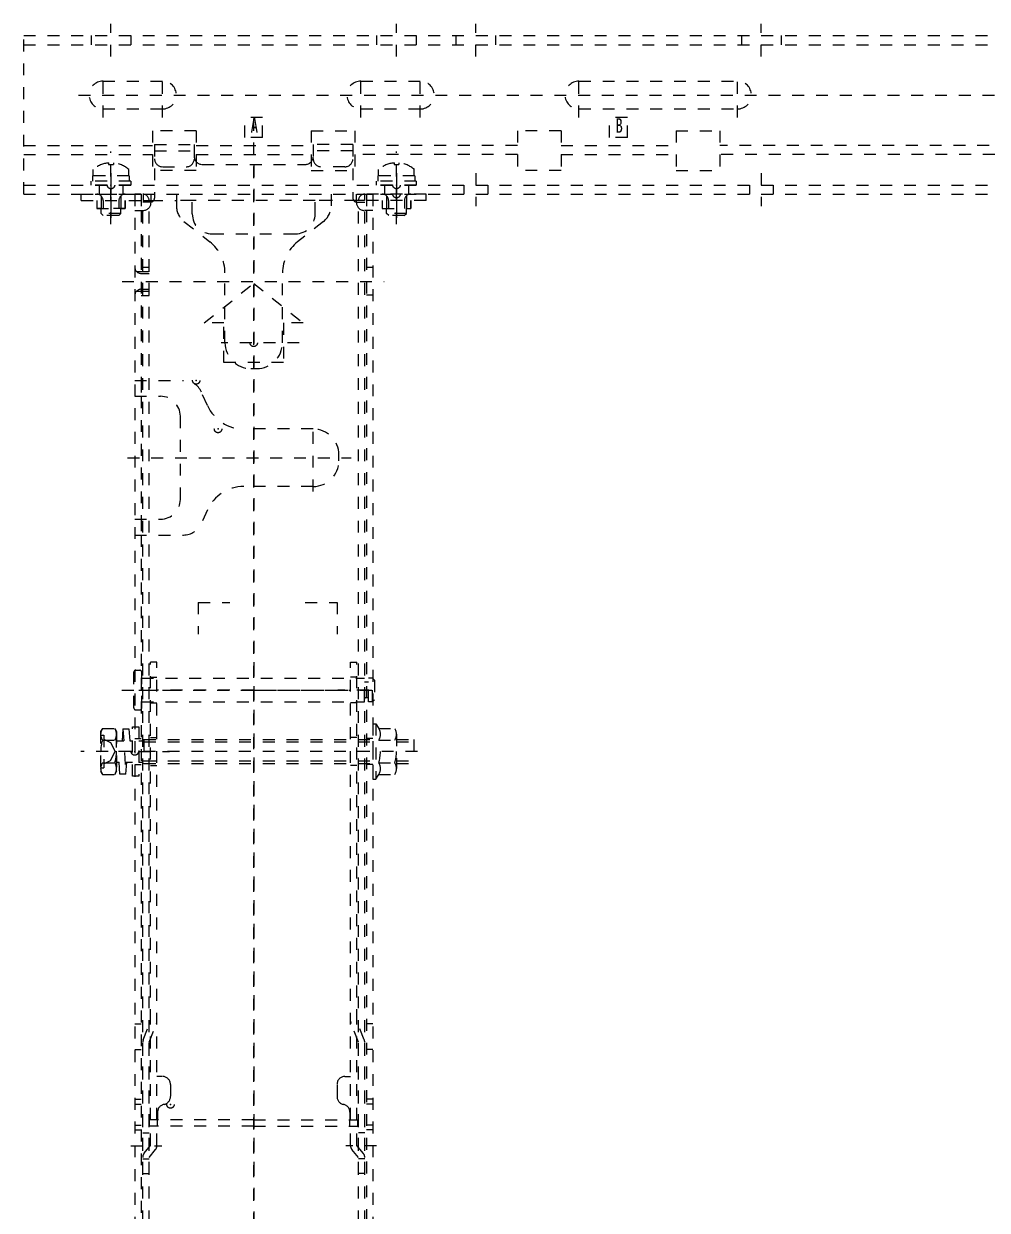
# Model space of a CAD drawing. Units: millimetres, scale not verified. Extents: x -63 to 62, y -56 to 57.
# Drawn here: x -36.4 to -28.3, y 14.33 to 24.31 of the extents above; entities that cross this region are included whole.
import ezdxf
from ezdxf.enums import TextEntityAlignment as Align

# ---------------------------------------------------------------- set-up
doc = ezdxf.new("R2010")
doc.units = ezdxf.units.MM
doc.header["$LTSCALE"] = 0.125
doc.header["$PDMODE"] = 32
doc.header["$PDSIZE"] = 0.0625
doc.linetypes.add('USER5', pattern=[1.4, 0.7, -0.7])
doc.layers.add('0-5_GAIKEI', color=1, linetype='USER5', lineweight=18)
doc.styles.add('ＭＳ ゴシック', font='')
doc.styles.get('ＭＳ ゴシック').set_extended_font_data('MS Gothic')

msp = doc.modelspace()

# ---------------------------------------------------------------- linework, layer by layer
at = {"layer": '0-5_GAIKEI'}
for p, q in [((-35.6622, 24.0367), (-35.6622, 24.3133)), ((-33.2622, 24.0367), (-33.2622, 24.3133)), ((-32.5955, 24.0367), (-32.5955, 24.3133)), ((-30.1955, 24.0367), (-30.1955, 24.3133)), ((-36.3955, 22.88), (-36.3955, 24.2133)), ((-36.3955, 24.2133), (-9.7289, 24.2133)), ((-35.8289, 24.2133), (-35.8289, 24.1367)), ((-35.4955, 24.2133), (-35.4955, 24.1367)), ((-33.4289, 24.2133), (-33.4289, 24.1367)), ((-33.0955, 24.2133), (-33.0955, 24.1367)), ((-32.7622, 24.2133), (-32.7622, 24.1367)), ((-32.4289, 24.2133), (-32.4289, 24.1367)), ((-30.3622, 24.2133), (-30.3622, 24.1367)), ((-30.0289, 24.2133), (-30.0289, 24.1367)), ((-36.3955, 24.1367), (-9.7289, 24.1367)), ((-35.7289, 23.5243), (-35.7289, 23.8971)), ((-35.2289, 23.5243), (-35.2289, 23.8971)), ((-33.5622, 23.5243), (-33.5622, 23.8971)), ((-33.0622, 23.5243), (-33.0622, 23.8971)), ((-31.7289, 23.5243), (-31.7289, 23.8971)), ((-30.3955, 23.5243), (-30.3955, 23.8971)), ((-35.7289, 23.83), (-35.2289, 23.83)), ((-33.5622, 23.83), (-33.0622, 23.83)), ((-31.7289, 23.83), (-30.3955, 23.83)), ((-35.9351, 23.7133), (-10.14, 23.7133)), ((-35.7289, 23.5967), (-35.2289, 23.5967)), ((-33.5622, 23.5967), (-33.0622, 23.5967)), ((-31.7289, 23.5967), (-30.3955, 23.5967)), ((-34.4622, 6.4133), (-34.4622, 23.5161)), ((-31.3205, 23.5233), (-31.4705, 23.5233)), ((-31.4705, 23.3567), (-31.4705, 23.5233)), ((-31.3205, 23.3567), (-31.3205, 23.5233)), ((-34.9455, 23.4133), (-34.9455, 23.08)), ((-33.9789, 23.4133), (-33.6122, 23.4133)), ((-33.6122, 23.4133), (-33.6122, 23.08)), ((-31.8789, 23.4133), (-32.2455, 23.4133)), ((-32.2455, 23.4133), (-32.2455, 23.08)), ((-31.3205, 23.3567), (-31.4705, 23.3567)), ((-30.9122, 23.4133), (-30.9122, 23.08)), ((-36.3955, 23.29), (-35.3122, 23.29)), ((-35.2955, 23.2967), (-35.2955, 22.8467)), ((-34.9455, 23.29), (-33.9789, 23.29)), ((-33.6289, 23.2967), (-33.6289, 22.8467)), ((-32.2455, 23.29), (-33.6122, 23.29)), ((-31.8789, 23.29), (-30.9122, 23.29)), ((-23.2801, 23.29), (-30.5455, 23.29)), ((-36.3955, 23.2133), (-35.3122, 23.2133)), ((-35.6622, 22.6282), (-35.6622, 23.2391)), ((-35.2955, 23.2433), (-34.9622, 23.2433)), ((-34.9455, 23.2133), (-33.9789, 23.2133)), ((-33.6289, 23.2433), (-33.9622, 23.2433)), ((-32.2455, 23.2133), (-33.6122, 23.2133)), ((-33.2622, 22.6282), (-33.2622, 23.2391)), ((-31.8789, 23.2133), (-30.9122, 23.2133)), ((-23.232, 23.2133), (-30.5455, 23.2133)), ((-35.8122, 23.0333), (-35.8122, 23.0883)), ((-35.6622, 23.0567), (-35.6622, 22.78)), ((-35.6422, 23.1425), (-35.6422, 23.1291)), ((-35.5122, 23.0333), (-35.5122, 23.0883)), ((-34.9455, 23.08), (-35.3122, 23.08)), ((-35.2289, 23.11), (-35.0289, 23.11)), ((-34.8955, 23.13), (-34.0289, 23.13)), ((-34.4622, 23.1235), (-34.4622, 7.0767)), ((-33.6955, 23.11), (-33.8955, 23.11)), ((-33.4122, 23.0333), (-33.4122, 23.0883)), ((-33.2622, 23.0567), (-33.2622, 22.78)), ((-33.2422, 23.1425), (-33.2422, 23.1291)), ((-33.1122, 23.0333), (-33.1122, 23.0883)), ((-32.5955, 23.0567), (-32.5955, 22.78)), ((-30.9122, 23.08), (-30.5455, 23.08)), ((-30.1955, 23.0567), (-30.1955, 22.78)), ((-36.3955, 22.9567), (-9.7289, 22.9567)), ((-35.4955, 22.99), (-35.8289, 22.99)), ((-35.8289, 22.9567), (-35.8289, 22.99)), ((-35.4955, 22.9567), (-35.8289, 22.9567)), ((-35.5089, 23.0333), (-35.8155, 23.0333)), ((-35.8155, 22.99), (-35.8155, 23.0333)), ((-35.7622, 22.9567), (-35.7622, 22.88)), ((-35.6622, 22.98), (-35.6622, 22.66)), ((-35.5622, 22.9567), (-35.5622, 22.88)), ((-35.5089, 23.0333), (-35.5089, 22.99)), ((-35.4955, 22.99), (-35.4955, 22.9567)), ((-33.0955, 22.99), (-33.4289, 22.99)), ((-33.4289, 22.9567), (-33.4289, 22.99)), ((-33.0955, 22.9567), (-33.4289, 22.9567)), ((-33.1089, 23.0333), (-33.4155, 23.0333)), ((-33.4155, 22.99), (-33.4155, 23.0333)), ((-33.3622, 22.9567), (-33.3622, 22.88)), ((-33.2622, 22.98), (-33.2622, 22.66)), ((-33.1622, 22.9567), (-33.1622, 22.88)), ((-33.1089, 23.0333), (-33.1089, 22.99)), ((-33.0955, 22.99), (-33.0955, 22.9567)), ((-32.6955, 22.9567), (-32.6955, 22.88)), ((-32.4955, 22.9567), (-32.4955, 22.88)), ((-30.2955, 22.9567), (-30.2955, 22.88)), ((-30.0955, 22.9567), (-30.0955, 22.88)), ((-36.3955, 22.88), (-9.7289, 22.88)), ((-35.9122, 22.88), (-35.3955, 22.88)), ((-35.9122, 22.8267), (-35.9122, 22.88)), ((-35.7455, 22.8654), (-35.7455, 22.76)), ((-35.5789, 22.8654), (-35.5789, 22.76)), ((-35.4622, 22.88), (-35.4622, 7.08)), ((-35.4089, 22.88), (-35.4622, 22.88)), ((-35.4089, 22.88), (-35.4089, 22.7433)), ((-35.3922, 22.88), (-33.5322, 22.88)), ((-35.3922, 22.88), (-35.3922, 22.8267)), ((-35.3255, 22.81), (-35.3255, 22.88)), ((-35.1122, 22.88), (-35.1122, 22.7814)), ((-34.9789, 22.7133), (-34.9789, 22.88)), ((-33.9455, 22.7133), (-33.9455, 22.88)), ((-33.8122, 22.88), (-33.8122, 22.7814)), ((-33.5989, 22.81), (-33.5989, 22.88)), ((-33.5322, 22.88), (-33.5322, 22.8267)), ((-33.0122, 22.88), (-33.5205, 22.88)), ((-33.5155, 22.88), (-33.5155, 22.7433)), ((-33.5155, 22.88), (-33.4622, 22.88)), ((-33.4622, 22.88), (-33.4622, 7.08)), ((-33.3455, 22.8654), (-33.3455, 22.76)), ((-33.1789, 22.8654), (-33.1789, 22.76)), ((-33.0122, 22.8267), (-33.0122, 22.88)), ((-35.9122, 22.8267), (-35.3955, 22.8267)), ((-35.7822, 22.8267), (-35.7822, 22.76)), ((-35.7822, 22.8267), (-35.7822, 22.76)), ((-35.7822, 22.76), (-35.5422, 22.76)), ((-35.7455, 22.7178), (-35.7455, 22.76)), ((-35.7289, 22.8267), (-35.7289, 22.76)), ((-35.5955, 22.8267), (-35.5955, 22.76)), ((-35.5789, 22.7178), (-35.5789, 22.76)), ((-35.5422, 22.76), (-35.5422, 22.8267)), ((-35.3955, 7.0333), (-35.3955, 22.8267)), ((-35.3922, 22.8267), (-35.3255, 22.8267)), ((-35.3422, 7.0333), (-35.3422, 22.8267)), ((-35.3255, 22.8267), (-35.1122, 22.8267)), ((-34.9789, 22.8267), (-35.1122, 22.8267)), ((-33.9455, 22.8267), (-34.9789, 22.8267)), ((-33.8122, 22.8267), (-33.9455, 22.8267)), ((-33.5989, 22.8267), (-33.8122, 22.8267)), ((-33.5322, 22.8267), (-33.5989, 22.8267)), ((-33.5822, 7.0333), (-33.5822, 22.8267)), ((-33.5289, 7.0333), (-33.5289, 22.8267)), ((-33.0122, 22.8267), (-33.5205, 22.8267)), ((-33.3822, 22.8267), (-33.3822, 22.76)), ((-33.3822, 22.8267), (-33.3822, 22.76)), ((-33.3822, 22.76), (-33.1422, 22.76)), ((-33.3822, 22.76), (-33.1422, 22.76)), ((-33.3455, 22.7178), (-33.3455, 22.76)), ((-33.3289, 22.8267), (-33.3289, 22.76)), ((-33.1955, 22.8267), (-33.1955, 22.76)), ((-33.1789, 22.7178), (-33.1789, 22.76)), ((-33.1422, 22.76), (-33.1422, 22.8267)), ((-33.1422, 22.8267), (-33.1422, 22.76)), ((-35.7278, 22.7), (-35.7455, 22.7178)), ((-35.5966, 22.7), (-35.7278, 22.7)), ((-35.4622, 22.7433), (-35.3921, 22.7433)), ((-35.4089, 22.7433), (-35.4089, 21.3133)), ((-33.4622, 22.7433), (-33.5323, 22.7433)), ((-33.5155, 22.7433), (-33.5155, 7.78)), ((-33.3278, 22.7), (-33.3455, 22.7178)), ((-33.1966, 22.7), (-33.3278, 22.7)), ((-35.0484, 22.6502), (-34.8315, 22.4801)), ((-33.876, 22.6502), (-34.0929, 22.4801)), ((-34.8122, 22.5467), (-34.1122, 22.5467)), ((-35.4089, 22.2667), (-35.3422, 22.2667)), ((-35.3422, 22.0267), (-35.3422, 22.2667)), ((-33.4622, 22.2633), (-33.5155, 22.2633)), ((-35.4476, 22.23), (-35.3422, 22.23)), ((-35.4089, 22.2133), (-35.3422, 22.2133)), ((-34.7039, 21.63), (-34.7039, 22.2211)), ((-34.2205, 21.63), (-34.2205, 22.2211)), ((-35.5689, 22.1467), (-33.3669, 22.1467)), ((-35.4476, 22.0633), (-35.3422, 22.0633)), ((-35.4089, 22.08), (-35.3422, 22.08)), ((-34.8789, 21.7967), (-34.4622, 22.13)), ((-34.4622, 22.13), (-34.0455, 21.7967)), ((-35.4089, 22.0267), (-35.3422, 22.0267)), ((-33.4622, 22.03), (-33.5155, 22.03)), ((-34.7122, 21.7967), (-34.8789, 21.7967)), ((-34.0455, 21.7967), (-34.2122, 21.7967)), ((-34.0789, 21.63), (-34.7362, 21.63)), ((-34.4872, 21.4133), (-34.4372, 21.4133)), ((-35.4622, 21.3133), (-35.0534, 21.3133)), ((-35.4622, 21.18), (-35.2455, 21.18)), ((-34.8506, 21.1018), (-34.9014, 21.2149)), ((-35.0789, 20.3133), (-35.0789, 21.0133)), ((-33.9622, 20.905), (-34.5465, 20.905)), ((-33.9622, 20.3799), (-33.9622, 20.9207)), ((-35.5234, 20.6633), (-33.6431, 20.6633)), ((-33.7455, 20.6383), (-33.7455, 20.6883)), ((-33.9622, 20.4217), (-34.5465, 20.4217)), ((-34.8506, 20.2249), (-34.9014, 20.1117)), ((-35.4622, 20.1467), (-35.2455, 20.1467)), ((-35.4622, 20.0133), (-35.0534, 20.0133)), ((-35.4089, 20.0133), (-35.4089, 11.3133)), ((-34.9289, 19.4467), (-34.9289, 19.18)), ((-34.9289, 19.4467), (-34.6622, 19.4467)), ((-34.0289, 19.4467), (-33.7622, 19.4467)), ((-33.7622, 19.4467), (-33.7622, 19.18)), ((-35.4539, 18.8762), (-35.4205, 18.8762)), ((-35.2755, 18.9429), (-35.3289, 18.9429)), ((-35.3289, 15.925), (-35.3289, 18.9429)), ((-35.2755, 15.0962), (-35.2755, 18.9429)), ((-34.4622, 18.9429), (-34.4622, 14.6429)), ((-33.6489, 18.9429), (-33.5955, 18.9429)), ((-33.6489, 15.0962), (-33.6489, 18.9429)), ((-33.5955, 15.925), (-33.5955, 18.9429)), ((-35.4705, 18.5596), (-35.4705, 18.8596)), ((-35.4039, 18.5596), (-35.4039, 18.8596)), ((-35.4039, 18.8096), (-33.5305, 18.8096)), ((-35.3289, 18.8179), (-35.2755, 18.8179)), ((-33.5955, 18.8179), (-33.6489, 18.8179)), ((-33.5305, 18.6096), (-33.5305, 18.8096)), ((-33.4972, 18.7762), (-33.5305, 18.7762)), ((-33.4639, 18.8096), (-33.4972, 18.8096)), ((-33.4972, 18.6096), (-33.4972, 18.8096)), ((-33.4639, 18.8096), (-33.4472, 18.7929)), ((-33.4639, 18.6096), (-33.4639, 18.8096)), ((-33.4472, 18.7929), (-33.4472, 18.6262)), ((-35.5705, 18.7096), (-33.3963, 18.7096)), ((-35.4289, 18.7096), (-35.1689, 18.7096)), ((-34.4622, 18.7096), (-35.2755, 18.7096)), ((-34.4622, 18.7096), (-33.6489, 18.7096)), ((-33.4955, 18.7096), (-33.7555, 18.7096)), ((-35.4039, 18.6096), (-33.5305, 18.6096)), ((-35.3289, 18.6012), (-35.2755, 18.6012)), ((-33.5955, 18.6012), (-33.6489, 18.6012)), ((-33.4972, 18.6429), (-33.5305, 18.6429)), ((-33.4639, 18.6096), (-33.4972, 18.6096)), ((-33.4639, 18.6096), (-33.4472, 18.6262)), ((-35.4539, 18.5429), (-35.4205, 18.5429)), ((-35.734, 18.3854), (-35.6304, 18.3854)), ((-35.5614, 18.3829), (-35.5679, 18.2829)), ((-35.5614, 18.3829), (-35.5114, 18.3829)), ((-35.5614, 18.3829), (-35.5364, 18.0029)), ((-35.5114, 18.3829), (-35.4989, 18.1929)), ((-33.4622, 18.4262), (-33.4622, 17.9596)), ((-33.4622, 18.4262), (-33.4355, 18.4262)), ((-33.4355, 18.4262), (-33.4355, 17.9596)), ((-33.4355, 18.4262), (-33.4112, 18.3854)), ((-33.4112, 18.3854), (-33.2764, 18.3854)), ((-35.7489, 18.3296), (-35.7222, 18.3296)), ((-35.734, 18.2891), (-35.6304, 18.2891)), ((-35.7222, 18.3296), (-35.7222, 18.0562)), ((-35.6155, 18.0262), (-35.6155, 18.3596)), ((-35.6155, 18.2829), (-35.5548, 18.2829)), ((-35.5048, 18.2829), (-35.4822, 18.2829)), ((-35.4622, 18.3012), (-35.4089, 18.3012)), ((-35.4289, 18.2829), (-35.4055, 18.2829)), ((-35.4055, 18.2829), (-35.3855, 18.2929)), ((-35.3855, 18.2929), (-33.4622, 18.2929)), ((-35.3855, 18.2929), (-35.3855, 18.0929)), ((-35.3289, 18.3096), (-35.2755, 18.3096)), ((-33.5955, 18.3096), (-33.6489, 18.3096)), ((-33.4622, 18.3012), (-33.5155, 18.3012)), ((-33.4112, 18.2891), (-33.2764, 18.2891)), ((-33.2622, 18.3372), (-33.2622, 18.0486)), ((-33.2622, 18.2929), (-33.1155, 18.2929)), ((-33.2622, 18.2729), (-33.1155, 18.2729)), ((-33.1155, 18.2929), (-33.1155, 18.0929)), ((-33.0866, 18.1929), (-35.9155, 18.1929)), ((-35.4989, 18.1929), (-35.5989, 18.1929)), ((-35.5864, 18.0029), (-35.5989, 18.1929)), ((-35.4289, 18.1929), (-35.1689, 18.1929)), ((-33.4955, 18.1929), (-33.7555, 18.1929)), ((-35.734, 18.0967), (-35.6304, 18.0967)), ((-35.6155, 18.1029), (-35.5929, 18.1029)), ((-35.5429, 18.1029), (-35.4822, 18.1029)), ((-35.5364, 18.0029), (-35.5298, 18.1029)), ((-35.4622, 18.0846), (-35.4089, 18.0846)), ((-35.4289, 18.1029), (-35.4055, 18.1029)), ((-35.4055, 18.1029), (-35.3855, 18.0929)), ((-35.3855, 18.0929), (-33.4622, 18.0929)), ((-35.3289, 18.0762), (-35.2755, 18.0762)), ((-33.5955, 18.0762), (-33.6489, 18.0762)), ((-33.4622, 18.0846), (-33.5155, 18.0846)), ((-33.4112, 18.0967), (-33.2764, 18.0967)), ((-33.2622, 18.1129), (-33.1155, 18.1129)), ((-33.2622, 18.0929), (-33.1155, 18.0929)), ((-35.7489, 18.0562), (-35.7222, 18.0562)), ((-35.734, 18.0005), (-35.6304, 18.0005)), ((-35.5364, 18.0029), (-35.5864, 18.0029)), ((-33.4355, 17.9596), (-33.4112, 18.0005)), ((-33.4112, 18.0005), (-33.2764, 18.0005)), ((-33.4622, 17.9596), (-33.4355, 17.9596)), ((-35.4622, 15.9034), (-35.4089, 15.9034)), ((-35.3918, 15.7667), (-35.3289, 15.925)), ((-35.3422, 15.7471), (-35.2793, 15.9054)), ((-35.3289, 15.0962), (-35.3289, 15.925)), ((-33.5822, 15.7471), (-33.6451, 15.9054)), ((-33.5326, 15.7667), (-33.5955, 15.925)), ((-33.5955, 15.0962), (-33.5955, 15.925)), ((-33.4622, 15.9034), (-33.5155, 15.9034)), ((-35.4622, 15.6867), (-35.4089, 15.6867)), ((-35.3955, 14.6429), (-35.3955, 15.7471)), ((-35.3422, 14.6429), (-35.3422, 15.7471)), ((-33.5822, 14.6429), (-33.5822, 15.7471)), ((-33.5289, 14.6429), (-33.5289, 15.7471)), ((-33.4622, 15.6867), (-33.5155, 15.6867)), ((-35.2289, 15.4596), (-35.2755, 15.4596)), ((-35.1622, 15.3929), (-35.1622, 15.2905)), ((-33.7622, 15.3929), (-33.7622, 15.2905)), ((-33.6955, 15.4596), (-33.6489, 15.4596)), ((-35.4622, 15.2679), (-35.4089, 15.2679)), ((-33.4622, 15.2679), (-33.5155, 15.2679)), ((-35.4622, 15.2279), (-35.4089, 15.2279)), ((-33.4622, 15.2279), (-33.5155, 15.2279)), ((-35.3372, 15.0429), (-35.3372, 15.0962)), ((-34.4622, 15.0962), (-35.3372, 15.0962)), ((-35.2705, 15.1596), (-35.2705, 15.0962)), ((-35.2705, 15.0429), (-35.2705, 15.0962)), ((-34.4622, 15.0962), (-33.5872, 15.0962)), ((-33.6539, 15.1596), (-33.6539, 15.0962)), ((-33.6539, 15.0429), (-33.6539, 15.0962)), ((-33.5872, 15.0429), (-33.5872, 15.0962)), ((-35.4622, 15.0512), (-35.4089, 15.0512)), ((-35.4622, 15.0112), (-35.4089, 15.0112)), ((-35.3955, 14.9846), (-35.3422, 14.9846)), ((-34.4622, 15.0429), (-35.3372, 15.0429)), ((-35.3289, 14.8796), (-35.3289, 15.0429)), ((-35.2755, 14.8796), (-35.2755, 15.0429)), ((-34.4622, 15.0429), (-33.5872, 15.0429)), ((-33.6489, 14.8796), (-33.6489, 15.0429)), ((-33.5955, 14.8796), (-33.5955, 15.0429)), ((-33.5289, 14.9846), (-33.5822, 14.9846)), ((-33.4622, 15.0512), (-33.5155, 15.0512)), ((-33.4622, 15.0112), (-33.5155, 15.0112)), ((-35.4955, 14.8762), (-35.2355, 14.8762)), ((-35.3833, 14.8135), (-35.3289, 14.8796)), ((-33.4289, 14.8762), (-33.6889, 14.8762)), ((-33.5411, 14.8135), (-33.5955, 14.8796)), ((-35.3422, 14.7796), (-35.2877, 14.8457)), ((-33.5822, 14.7796), (-33.6367, 14.8457)), ((-35.3955, 14.7679), (-35.3422, 14.7679)), ((-33.5289, 14.7679), (-33.5822, 14.7679)), ((-35.3955, 14.6429), (-35.3422, 14.6429)), ((-33.5289, 14.6429), (-33.5822, 14.6429))]:
    msp.add_line(p, q, dxfattribs=at)
for points in [[(-34.3872, 23.3567), (-34.5372, 23.3567), (-34.5372, 23.5233)], [(-34.3872, 23.3567), (-34.3872, 23.5233), (-34.5372, 23.5233)], [(-34.9455, 23.4133), (-35.3122, 23.4133), (-35.3122, 23.08)], [(-33.9789, 23.4133), (-33.9789, 23.08), (-33.6122, 23.08)], [(-31.8789, 23.4133), (-31.8789, 23.08), (-32.2455, 23.08)], [(-30.9122, 23.4133), (-30.5455, 23.4133), (-30.5455, 23.08)], [(-35.2955, 23.2967), (-34.9622, 23.2967), (-34.9622, 23.1767)], [(-33.6289, 23.2967), (-33.9622, 23.2967), (-33.9622, 23.1767)], [(-35.6822, 23.1425), (-35.6822, 23.1291), (-35.6422, 23.1291)], [(-33.2822, 23.1425), (-33.2822, 23.1291), (-33.2422, 23.1291)], [(-35.5422, 22.8267), (-35.5422, 22.76), (-35.7822, 22.76)], [(-35.3289, 22.8133), (-35.3422, 22.8133), (-35.3955, 22.8133)], [(-33.5955, 22.8133), (-33.5822, 22.8133), (-33.5289, 22.8133)], [(-35.5966, 22.7), (-35.5789, 22.7178), (-35.7455, 22.7178)], [(-33.1966, 22.7), (-33.1789, 22.7178), (-33.3455, 22.7178)], [(-34.2122, 21.7967), (-34.2122, 21.4633), (-34.7122, 21.4633), (-34.7122, 21.7967)], [(-35.4089, 21.3133), (-35.4089, 21.18), (-35.4089, 20.1467), (-35.4089, 20.0133)], [(-35.734, 18.3854), (-35.7489, 18.3596), (-35.7489, 18.0262), (-35.734, 18.0005)], [(-35.6304, 18.3854), (-35.6155, 18.3596), (-35.6155, 18.0262), (-35.6304, 18.0005)], [(-35.7222, 18.2962), (-35.6672, 18.2688), (-35.6269, 18.1929)], [(-35.4055, 18.2829), (-35.3855, 18.2729), (-33.4622, 18.2729)], [(-35.7222, 18.0896), (-35.6672, 18.117), (-35.6269, 18.1929)], [(-35.4055, 18.1029), (-35.3855, 18.1129), (-33.4622, 18.1129)]]:
    msp.add_lwpolyline(points, dxfattribs=at)
msp.add_lwpolyline([(-35.4822, 18.4012), (-35.4289, 18.4012), (-35.4289, 17.9846), (-35.4822, 17.9846)], close=True, dxfattribs=at)
for centre, radius, start, end in [((-35.7289, 23.7133), 0.1167, 90, 270), ((-35.2289, 23.7133), 0.1167, 270, 90), ((-33.5622, 23.7133), 0.1167, 90, 270), ((-33.0622, 23.7133), 0.1167, 270, 90), ((-31.7289, 23.7133), 0.1167, 90, 270), ((-30.3955, 23.7133), 0.1167, 270, 90), ((-35.2289, 23.1767), 0.0667, 180, 270), ((-35.0289, 23.1767), 0.0667, 270, 0), ((-34.8955, 23.1967), 0.0667, 180, 270), ((-34.0289, 23.1967), 0.0667, 270, 0), ((-33.8955, 23.1767), 0.0667, 180, 270), ((-33.6955, 23.1767), 0.0667, 270, 0), ((-35.6622, 22.9113), 0.2321, 94.94446, 130.27261), ((-35.6622, 22.9113), 0.2321, 49.72739, 85.05554), ((-33.2622, 22.9113), 0.2321, 94.94446, 130.27261), ((-33.2622, 22.9113), 0.2321, 49.72739, 85.05554), ((-35.7822, 22.8267), 0.0533, 0, 90), ((-35.5422, 22.8267), 0.0533, 90, 180), ((-35.3955, 22.8267), 0.0533, 0, 90), ((-33.5289, 22.8267), 0.0533, 90, 180), ((-33.3822, 22.8267), 0.0533, 0, 90), ((-33.1422, 22.8267), 0.0533, 90, 180), ((-35.3922, 22.81), 0.0667, 270, 0), ((-35.3289, 22.8467), 0.0333, 270, 0), ((-34.9455, 22.7814), 0.1667, 180, 231.89242), ((-33.9789, 22.7814), 0.1667, 308.10758, 0), ((-33.5955, 22.8467), 0.0333, 180, 270), ((-33.5322, 22.81), 0.0667, 180, 270), ((-34.8122, 22.7133), 0.1667, 180, 270), ((-34.1122, 22.7133), 0.1667, 270, 0), ((-35.0372, 22.2178), 0.3333, 0, 51.89242), ((-33.8872, 22.2178), 0.3333, 128.10758, 180), ((-35.4089, 22.2667), 0.0533, 180, 270), ((-35.4089, 22.0267), 0.0533, 90, 180), ((-34.4872, 21.63), 0.2167, 180, 270), ((-34.4372, 21.63), 0.2167, 270, 0), ((-35.0534, 21.1467), 0.1667, 24.17911, 90), ((-35.2455, 21.0133), 0.1667, 0, 90), ((-34.5465, 21.2383), 0.3333, 204.17911, 270), ((-33.9622, 20.6883), 0.2167, 0, 90), ((-33.9622, 20.6383), 0.2167, 270, 0), ((-34.5465, 20.0883), 0.3333, 90, 155.82089), ((-35.2455, 20.3133), 0.1667, 270, 0), ((-35.0534, 20.18), 0.1667, 270, 335.82089), ((-35.4539, 18.8596), 0.0167, 90, 180), ((-35.4205, 18.8596), 0.0167, 0, 90), ((-35.4539, 18.5596), 0.0167, 180, 270), ((-35.4205, 18.5596), 0.0167, 270, 0), ((-35.6637, 18.3372), 0.0852, 145.61575, 214.38425), ((-35.7007, 18.3372), 0.0852, 325.61575, 34.38425), ((-33.4857, 18.3372), 0.0887, 327.13278, 32.86722), ((-33.3509, 18.3372), 0.0887, 327.13278, 32.86722), ((-35.4304, 18.1929), 0.3185, 162.41205, 197.58795), ((-35.934, 18.1929), 0.3185, 342.41205, 17.58795), ((-33.7304, 18.1929), 0.3333, 342.88, 16.77865), ((-33.5955, 18.1929), 0.3333, 343, 17), ((-35.6637, 18.0486), 0.0852, 145.61575, 214.38425), ((-35.7007, 18.0486), 0.0852, 325.61575, 34.38425), ((-33.4857, 18.0486), 0.0887, 327.13278, 32.86722), ((-33.3509, 18.0486), 0.0887, 327.13278, 32.86722), ((-35.3289, 15.925), 0.0533, 338.33028, 0), ((-33.5955, 15.925), 0.0533, 180, 201.66972), ((-35.3422, 15.7471), 0.0533, 158.33028, 180), ((-33.5822, 15.7471), 0.0533, 0, 21.66972), ((-35.2289, 15.3929), 0.0667, 0, 90), ((-33.6955, 15.3929), 0.0667, 90, 180), ((-35.2289, 15.2905), 0.0667, 280.80692, 0), ((-33.6955, 15.2905), 0.0667, 180, 259.19308), ((-35.2039, 15.1596), 0.0667, 100.80692, 180), ((-33.7205, 15.1596), 0.0667, 0, 79.19308), ((-35.3289, 14.8796), 0.0533, 320.49074, 0), ((-33.5955, 14.8796), 0.0533, 180, 219.50926), ((-35.3422, 14.7796), 0.0533, 140.49074, 180), ((-33.5822, 14.7796), 0.0533, 0, 39.50926)]:
    msp.add_arc(centre, radius, start, end, dxfattribs=at)
for p in [(-35.6622, 22.9567), (-33.2622, 22.9567), (-33.2622, 22.88), (-34.4622, 21.63), (-34.9455, 21.3133), (-34.7622, 20.905), (-35.4622, 18.1929), (-35.1622, 15.2239)]:
    msp.add_point(p, dxfattribs=at)

# ---------------------------------------------------------------- texts
at = {"layer": '0-5_GAIKEI', "color": 7, "style": 'ＭＳ ゴシック', "width": 0.75}
for s, p in [('A', (-34.4885, 23.361)), ('B', (-31.4218, 23.3594))]:
    msp.add_text(s, height=0.1222, dxfattribs=at).set_placement(p, align=Align.BOTTOM_LEFT)

doc.saveas('drawing.dxf')
